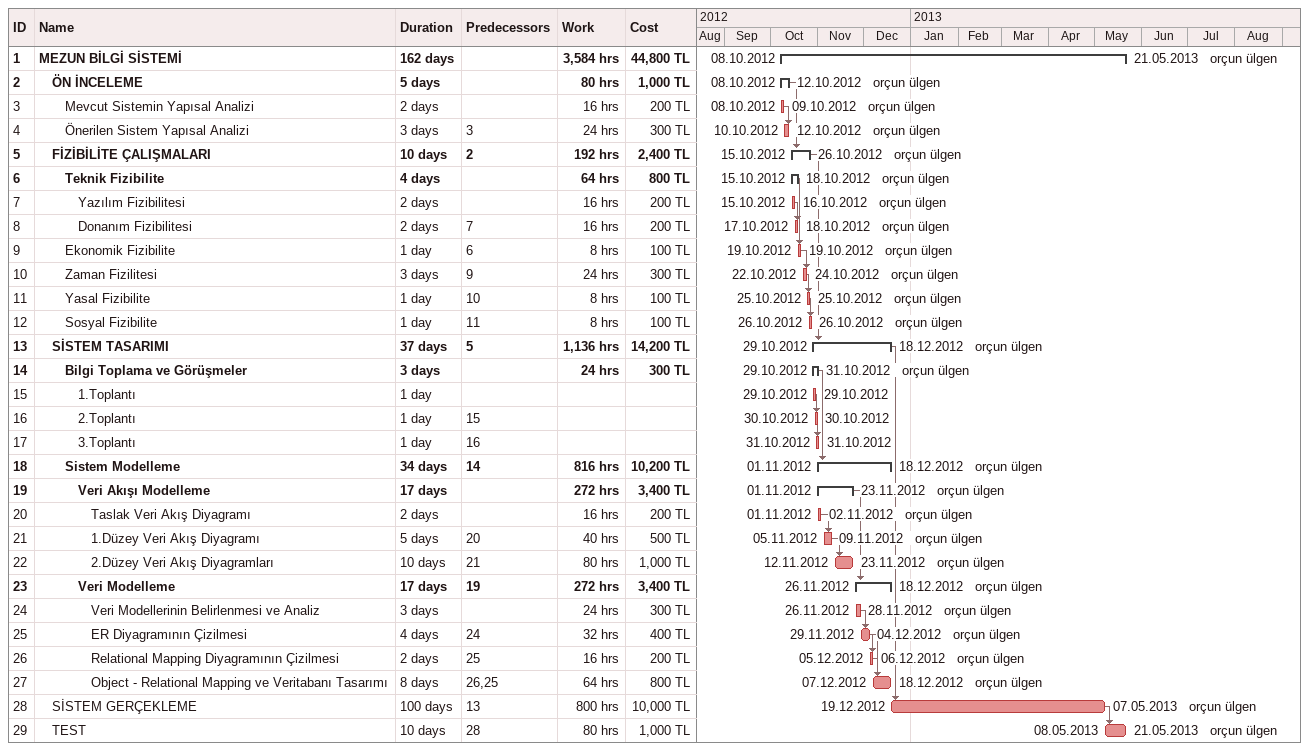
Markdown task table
| ID | Level | Task | Duration | Start | Finish | Predecessors | Resources | Work (h) | Cost (TL) |
|---|---|---|---|---|---|---|---|---|---|
| 1 | 1 | **MEZUN BİLGİ SİSTEMİ** | 162d | 2012-10-08 | 2013-05-21 |  | orçun ülgen | 3584 | 44800 |
| 2 | 2 | **ÖN İNCELEME** | 5d | 2012-10-08 | 2012-10-12 |  | orçun ülgen | 80 | 1000 |
| 3 | 3 | Mevcut Sistemin Yapısal Analizi | 2d | 2012-10-08 | 2012-10-09 |  | orçun ülgen | 16 | 200 |
| 4 | 3 | Önerilen Sistem Yapısal Analizi | 3d | 2012-10-10 | 2012-10-12 | 3 | orçun ülgen | 24 | 300 |
| 5 | 2 | **FİZİBİLİTE ÇALIŞMALARI** | 10d | 2012-10-15 | 2012-10-26 | 2 | orçun ülgen | 192 | 2400 |
| 6 | 3 | **Teknik Fizibilite** | 4d | 2012-10-15 | 2012-10-18 |  | orçun ülgen | 64 | 800 |
| 7 | 4 | Yazılım Fizibilitesi | 2d | 2012-10-15 | 2012-10-16 |  | orçun ülgen | 16 | 200 |
| 8 | 4 | Donanım Fizibilitesi | 2d | 2012-10-17 | 2012-10-18 | 7 | orçun ülgen | 16 | 200 |
| 9 | 3 | Ekonomik Fizibilite | 1d | 2012-10-19 | 2012-10-19 | 6 | orçun ülgen | 8 | 100 |
| 10 | 3 | Zaman Fizilitesi | 3d | 2012-10-22 | 2012-10-24 | 9 | orçun ülgen | 24 | 300 |
| 11 | 3 | Yasal Fizibilite | 1d | 2012-10-25 | 2012-10-25 | 10 | orçun ülgen | 8 | 100 |
| 12 | 3 | Sosyal Fizibilite | 1d | 2012-10-26 | 2012-10-26 | 11 | orçun ülgen | 8 | 100 |
| 13 | 2 | **SİSTEM TASARIMI** | 37d | 2012-10-29 | 2012-12-18 | 5 | orçun ülgen | 1136 | 14200 |
| 14 | 3 | **Bilgi Toplama ve Görüşmeler** | 3d | 2012-10-29 | 2012-10-31 |  | orçun ülgen | 24 | 300 |
| 15 | 4 | 1.Toplantı | 1d | 2012-10-29 | 2012-10-29 |  |  |  |  |
| 16 | 4 | 2.Toplantı | 1d | 2012-10-30 | 2012-10-30 | 15 |  |  |  |
| 17 | 4 | 3.Toplantı | 1d | 2012-10-31 | 2012-10-31 | 16 |  |  |  |
| 18 | 3 | **Sistem Modelleme** | 34d | 2012-11-01 | 2012-12-18 | 14 | orçun ülgen | 816 | 10200 |
| 19 | 4 | **Veri Akışı Modelleme** | 17d | 2012-11-01 | 2012-11-23 |  | orçun ülgen | 272 | 3400 |
| 20 | 5 | Taslak Veri Akış Diyagramı | 2d | 2012-11-01 | 2012-11-02 |  | orçun ülgen | 16 | 200 |
| 21 | 5 | 1.Düzey Veri Akış Diyagramı | 5d | 2012-11-05 | 2012-11-09 | 20 | orçun ülgen | 40 | 500 |
| 22 | 5 | 2.Düzey Veri Akış Diyagramları | 10d | 2012-11-12 | 2012-11-23 | 21 | orçun ülgen | 80 | 1000 |
| 23 | 4 | **Veri Modelleme** | 17d | 2012-11-26 | 2012-12-18 | 19 | orçun ülgen | 272 | 3400 |
| 24 | 5 | Veri Modellerinin Belirlenmesi ve Analiz | 3d | 2012-11-26 | 2012-11-28 |  | orçun ülgen | 24 | 300 |
| 25 | 5 | ER Diyagramının Çizilmesi | 4d | 2012-11-29 | 2012-12-04 | 24 | orçun ülgen | 32 | 400 |
| 26 | 5 | Relational Mapping Diyagramının Çizilmesi | 2d | 2012-12-05 | 2012-12-06 | 25 | orçun ülgen | 16 | 200 |
| 27 | 5 | Object - Relational Mapping ve Veritabanı Tasarımı | 8d | 2012-12-07 | 2012-12-18 | 26, 25 | orçun ülgen | 64 | 800 |
| 28 | 2 | SİSTEM GERÇEKLEME | 100d | 2012-12-19 | 2013-05-07 | 13 | orçun ülgen | 800 | 10000 |
| 29 | 2 | TEST | 10d | 2013-05-08 | 2013-05-21 | 28 | orçun ülgen | 80 | 1000 |
